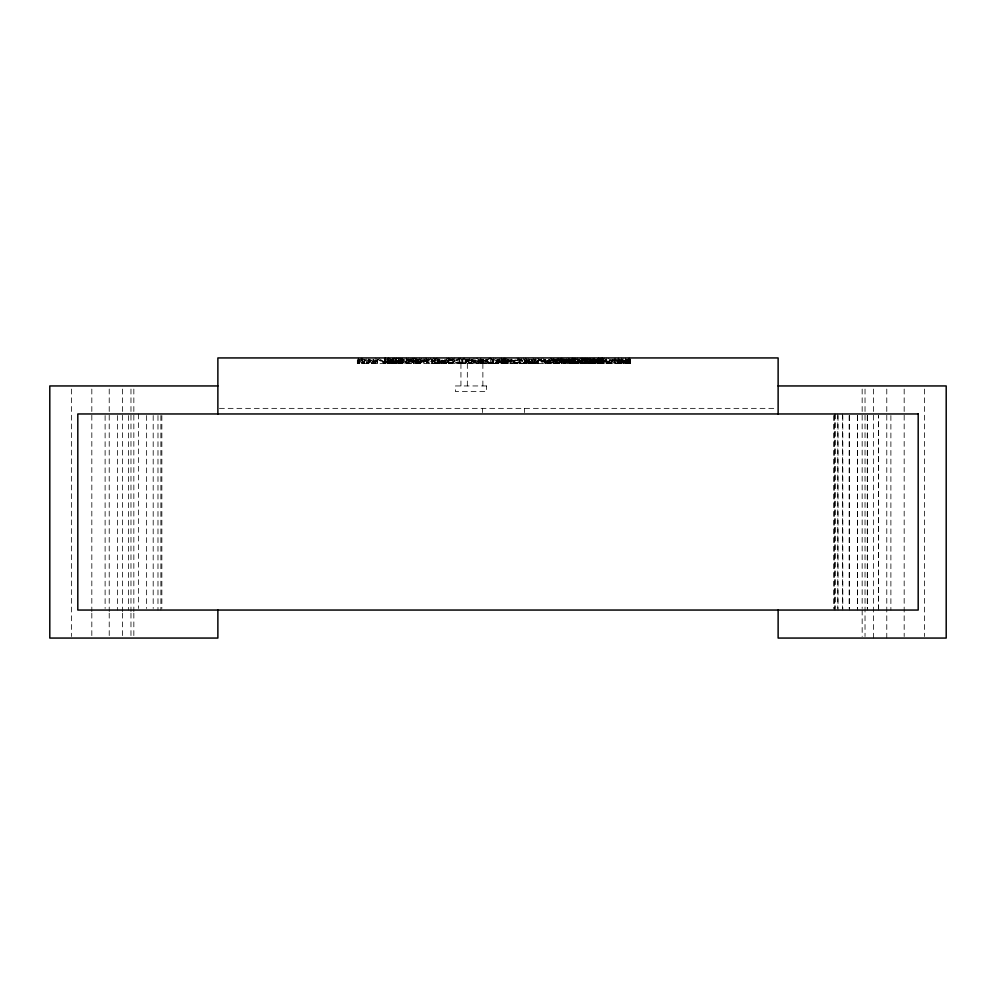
<?xml version="1.0" encoding="UTF-8"?>
<svg xmlns="http://www.w3.org/2000/svg" width="996" height="996" viewBox="0 0 996 996"><rect width="100%" height="100%" fill="white"/><g stroke="black" fill="none" stroke-linecap="round" stroke-linejoin="round"><path stroke-width="0.75" stroke-dasharray="4.98 3.74" d="M578.464 359.544L584.005 363.54L588.823 357.938L592.931 363.54L592.956 357.938L598.596 363.54L598.608 357.938L601.758 363.54L602.841 357.938L603.14 363.54L602.456 357.938L601.958 363.54L606.639 359.805M375.181 357.938L375.131 363.54L367.524 357.938L367.449 363.54L362.071 357.938L361.585 363.54L358.523 357.938L358.398 363.54L357.601 359.332L357.689 363.54M595.645 360.179L598.608 363.54L598.608 357.938L593.728 363.54L592.508 357.938L588.225 363.54L581.452 357.938L581.452 363.54L572.999 357.938L570.297 363.54L562.068 357.938L556.328 363.54L540.168 359.693M598.608 357.938L601.858 363.54L601.97 357.938L600.015 363.54L598.098 359.332M615.491 359.544L620.944 363.54L621.616 357.938L625.625 363.54L626.521 357.938L629.173 363.54L629.397 357.938L630.356 363.54L357.34 363.54L357.34 359.332M601.758 363.54L602.007 357.938L602.792 363.54L603.14 357.938L603.14 363.54L601.958 357.938L601.248 363.54L598.87 357.938L594.226 363.54L587.503 357.938L582.934 363.54L574.244 357.938L570.048 363.54L558.432 359.805M359.568 363.54L359.768 359.332M376.401 358.635L384.966 363.54L384.282 357.938L384.282 363.54L384.581 357.938L385.577 363.54L388.838 357.938L393.744 363.54L394.976 357.938L399.284 363.54L406.107 357.938L414.685 363.54L417.473 357.938L425.628 363.54L431.442 357.938M384.282 363.54L384.68 357.938L385.464 363.54L388.477 357.938L388.863 363.54L393.706 357.938L395.014 363.54L399.296 357.938L406.169 363.54L414.597 357.938L417.349 363.54L425.529 357.938L431.33 363.54L447.416 359.693M380.945 359.805L384.966 363.54L385.514 357.938L387.382 363.54L389.175 357.938L392.499 363.54L393.794 359.332M602.667 363.54L603.016 359.332M602.605 359.332L602.144 363.54L601.136 359.332L600.127 363.54L598.409 357.938L595.471 363.54L594.301 357.938L588.91 363.54L588.91 359.332M624.865 360.179L627.741 363.54L628.314 359.332L629.223 363.54L630.07 359.332L629.733 363.54L629.173 357.938L627.891 363.54L625.625 357.938L623.235 363.54L620.284 357.938L617.084 363.54L615.167 357.938L609.017 363.54L609.017 359.332M612.689 360.179L615.852 363.54L618.242 357.938L620.296 363.54L624.019 357.938L625.625 363.54L628.339 357.938L629.173 363.54L629.846 357.938L630.356 363.54L628.962 359.332M630.182 359.332L629.646 363.54L628.7 359.332M364.872 359.332L364.337 363.54L361.648 360.179M601.758 359.332L602.381 363.54L602.941 359.332L603.414 363.54L603.414 359.332M601.958 357.938L602.356 363.54L602.941 359.332M413.564 360.042L406.629 363.54L401.662 357.938L396.607 363.54L394.926 357.938L389.623 363.54L389.013 357.938L385.838 363.54L385.464 357.938L384.68 363.54L380.596 359.805M619.5 360.179L621.678 363.54L622.276 359.332M629.447 359.332L628.613 363.54L628.04 359.332L627.517 363.54L624.492 360.179M535.014 359.332L534.18 363.54L533.383 359.332M365.171 359.332L364.2 363.54L361.573 360.179M367.761 359.805L372.305 363.54L373.301 359.332M578.327 359.805L582.311 363.54L583.307 359.332M439.024 357.938L437.63 363.54L429.089 358.635M612.938 359.332L611.855 363.54L603.763 359.805M600.439 359.332L599.331 363.54L590.802 359.805M596.965 359.332L595.558 363.54L594.126 359.332M359.344 359.332L357.9 363.54L357.477 359.332M600.314 359.332L598.833 363.54L597.09 359.332M388.44 360.042L394.69 363.54L396.669 357.938L404.588 363.54L408.522 359.805M622.438 359.332L620.944 363.54L616.785 359.805M504.574 357.938L502.245 363.54L490.953 358.56M567.932 357.938L571.293 363.54L575.377 357.938L581.452 363.54L583.868 357.938L589.732 363.54L589.732 359.332M569.027 359.805L564.819 363.54L561.034 357.938L558.519 363.54L554.735 357.938L548.423 363.54L548.423 359.332M583.058 359.332L581.141 363.54L574.244 360.042M358.249 359.332L359.095 363.54L359.668 359.332L358.871 363.54L357.726 359.332L357.34 363.54L358.299 357.938L358.523 363.54L361.187 357.938L362.071 363.54L366.13 357.938L366.765 363.54L370.973 359.805M620.67 360.179L618.989 363.54L617.271 360.179M390.432 359.979L400.006 363.54L401.824 360.179M566.799 360.179L564.981 363.54L559.204 359.544L564.782 363.54L567.695 357.938L572.115 363.54L577.481 357.938L581.427 363.54M374.421 360.179L372.579 363.54L368.694 359.805M621.404 360.179L619.475 363.54L616.611 360.179M599.692 360.179L597.762 363.54L596.865 359.332M464.36 357.938L461.086 363.54L446.382 359.805M419.64 357.938L416.353 363.54L412.195 357.938L406.107 363.54L400.043 357.938L396.495 363.54L387.942 357.938L383.659 363.54L379.974 357.938L373.077 363.54L373.077 359.332M365.432 360.179L363.465 363.54L361.349 360.179M565.18 359.805L572.961 363.54L574.991 360.179M579.062 360.179L577.008 363.54L572.576 359.805M535.313 360.179L538.45 363.54L540.554 360.179M578.128 359.805L583.034 363.54L585.138 360.179M567.396 359.805L578.9 363.54L581.141 360.179M377.036 360.179L374.782 363.54L372.878 359.332M551.062 360.179L548.759 363.54L537.74 359.805M370.699 360.179L368.396 363.54L364.038 359.805M493.854 360.179L491.538 363.54L481.417 359.618M408.522 357.938L404.588 363.54L402.222 360.179M525.851 360.179L523.46 363.54L521.63 360.179M619.051 360.179L616.624 363.54L612.602 359.805M598.608 363.54L601.086 360.179M402.509 360.179L399.882 363.54L391.627 359.805M475.316 360.179L472.664 363.54L466.091 359.544M626.061 360.179L623.396 363.54L622.861 359.332M454.998 360.179L452.271 363.54L434.605 359.805M575.252 360.179L572.488 363.54L569.812 360.179M588.91 363.54L591.749 360.179L594.624 363.54L596.106 357.938L598.409 363.54L601.534 357.938L601.958 363.54L598.783 357.938L597.986 363.54L594.45 357.938L592.458 363.54L589.732 357.938L583.98 363.54L583.98 357.938L574.717 363.54L570.123 357.938L563.138 363.54L552.892 358.56M371.147 360.179L368.271 363.54L366.341 360.179M542.882 357.938L545.136 363.54L548.024 360.179M548.547 360.179L545.472 363.54L544.501 359.332M434.019 357.938L428.766 363.54L422.665 357.938L413.564 363.54L410.975 357.938L406.966 363.54L401.039 357.938L401.039 363.54L394.217 357.938M568.243 360.179L565.081 363.54L562.342 360.179M616.25 359.805L612.64 363.54L612.64 359.332M587.042 359.805L583.32 363.54L581.589 360.179M625.314 359.805L621.566 363.54L620.894 359.332M394.69 363.54L398.649 359.805M598.633 359.805L606.738 363.54L610.735 359.805M448.71 359.332L448.71 363.54L454.736 357.938M384.282 357.938L384.581 363.54L385.34 357.938L385.464 363.54L385.85 357.938L389.013 363.54L389.635 357.938L394.926 363.54L396.483 357.938L400.019 363.54L404.077 359.805M448.013 358.56L458.807 363.54L463.85 357.938L469.701 363.54L477.084 357.938L480.894 363.54L484.118 357.938L490.356 363.54L496.481 357.938L498.486 363.54L501.113 357.938L503.354 363.54L504.86 357.938L505.557 363.54L506.292 357.938L506.292 363.54L505.557 357.938L504.86 363.54L503.354 357.938L501.113 363.54L498.486 357.938L496.481 363.54L490.356 357.938L484.18 363.54L481.018 357.938L477.321 363.54L470.224 357.938L464.646 363.54L459.866 357.938M610.548 359.805L606.365 363.54L602.655 359.805M489.546 357.938L483.197 363.54L468.232 359.805L493.705 363.54L519.29 359.88M561.034 357.938L563.151 363.54L571.281 357.938L574.966 363.54L580.83 357.938L582.423 363.54L586.744 359.805M593.118 359.805L588.773 363.54L583.83 359.805M372.305 363.54L376.725 359.805M436.609 357.938L429.998 363.54L420.935 358.635M573.995 359.805L569.488 363.54L558.544 359.805M448.399 357.938L441.402 363.54L436.908 357.938L430.409 363.54L424.072 360.042M609.017 363.54L613.76 359.805M578.95 359.805L574.119 363.54L571.169 360.179M423.312 359.805L418.395 363.54L408.621 359.979M527.245 359.805L522.265 363.54L499.27 359.892M557.125 359.805L565.23 363.54L570.061 357.938L576.373 363.54L581.826 359.544M451.213 359.544L445.137 363.54L432.538 359.942M571.816 357.938L576.41 363.54L585.063 357.938L590.541 363.54L596.89 357.938L601.385 363.54L604.161 357.938L610.585 363.54L610.585 359.332M530.744 359.544L524.556 363.54L524.556 359.332M522.053 359.544L515.804 363.54L510.425 357.938L506.802 363.54L501.274 357.938M553.552 359.544L547.227 363.54L544.065 360.179M529.685 359.544L523.298 363.54L504.063 359.892M559.03 359.544L552.494 363.54L536.844 359.693M460.613 357.938L451.35 363.54L441.975 359.979M517.771 359.544L511.147 363.54L511.147 359.332M556.079 359.332L556.079 363.54L565.404 357.938L570.048 363.54L570.098 359.332M508.483 359.544L501.822 363.54L497.539 359.805M500.104 358.635L491.862 363.54L491.862 359.332M558.756 358.635L550.39 363.54L548.759 357.938M593.106 360.042L587.105 363.54L585.063 357.938M584.005 363.54L590.043 360.042M605.394 360.042L599.368 363.54L596.915 360.179M541.637 358.635L532.96 363.54L525.539 357.938M417.735 359.332L417.735 363.54L426.612 358.635M566.662 358.635L557.735 363.54L550.987 357.938M525.627 358.635L516.588 363.54L500.864 359.693M428.84 358.635L419.727 363.54L416.465 357.938L412.269 363.54L408.211 359.805M469.851 358.635L460.675 363.54L451.537 357.938M540.23 360.042L533.657 363.54L531.64 359.332M421.557 360.042L414.884 363.54L408.248 360.042M549.518 359.332L549.518 363.54L556.39 360.042M535.773 358.56L525.627 363.54L516.812 357.938M458.596 358.56L448.437 363.54L448.437 357.938M549.518 363.54L559.752 358.56M614.706 359.805L618.665 363.54L626.459 359.805M474.283 358.56L463.763 363.54L458.783 357.938M571.704 359.805L563.736 363.54L563.736 359.332M521.941 358.56L511.085 363.54L499.506 359.805M412.369 358.56L401.313 363.54L398.051 357.938L392.661 363.54L387.17 359.544M556.079 363.54L565.255 359.618M541.127 359.618L531.814 363.54L526.921 359.805M557.586 359.618L548.149 363.54L546.331 360.179M518.43 357.938L525.863 363.54L538.151 358.498M552.68 359.618L542.683 363.54L539.521 357.938M545.696 359.979L536.446 363.54L528.117 358.635M448.71 363.54L458.098 359.979M446.133 359.979L436.696 363.54L430.148 357.938M556.976 363.54L566.413 359.979M428.467 359.805L417.548 363.54L413.751 357.938M449.993 359.805L439.024 363.54L436.734 360.179M488.065 359.805L476.76 363.54L465.73 358.56M417.735 363.54L429.376 359.805M545.895 359.656L533.047 363.54L531.466 359.332L531.403 363.54M451.711 359.805L437.568 363.54L433.932 357.938M541.55 359.805L527.133 363.54L523.298 357.938M486.633 359.693L471.046 363.54L461.92 358.635M469.116 359.805L493.705 363.54L509.591 359.693M478.678 359.805L493.705 363.54L509.703 359.917M515.741 359.917L499.731 363.54L499.731 359.332M483.434 359.892L464.36 363.54L458.011 359.544M481.168 359.656L493.705 363.54L514.932 359.805M438.75 359.693L454.799 363.54L480.246 359.88M219.419 408.36L776.569 408.36M464.261 359.718L487.007 363.54L487.007 359.332M588.337 359.805L599.716 363.54L599.716 359.332M505.993 358.56L517.31 363.54L517.31 359.332M435.426 358.56L446.656 363.54L446.656 357.938M538.413 358.56L549.394 363.54L558.383 357.938L567.222 363.54L572.787 357.938L576.41 363.54M449.769 358.56L460.75 363.54L460.75 359.332M379.601 359.805L387.506 363.54L387.506 359.332M409.829 358.56L420.262 363.54L420.262 359.332M561.209 358.635L570.098 363.54M414.149 360.042L420.262 363.54M604.983 359.544L610.585 363.54M549.966 357.938L556.901 363.54L556.976 359.332M552.705 359.805L556.901 363.54M532.823 357.938L538.898 363.54M585.698 359.805L589.732 363.54M583.457 359.805L587.466 363.54L590.977 357.938L592.495 363.54L597.762 357.938L598.409 363.54L600.439 357.938L601.958 363.54L602.729 357.938L603.14 363.54M448.81 357.938L454.799 363.54M585.536 359.805L589.321 363.54L589.321 359.332M591.126 359.805L594.724 363.54L596.056 359.332L594.189 363.54L591.512 360.179M578.713 360.179L581.141 363.54L586.233 357.938L591.151 363.54L599.99 357.938L604.111 363.54L607.871 357.938L614.694 363.54L614.694 359.332M623.409 360.179L625.837 363.54L627.443 359.332L628.152 363.54L629.211 359.332L629.173 363.54M528.801 360.179L530.831 363.54L532.549 359.332L532.499 363.54M630.356 363.54L630.356 359.332M601.148 359.332L601.646 363.54L602.356 359.332L602.431 363.54M384.381 359.332L384.68 363.54L384.693 359.332M385.464 357.938L385.577 363.54M388.838 357.938L388.938 363.54M924.45 389.063L924.45 636.506M904.181 389.063L904.181 636.506M890.885 415.519L890.885 610.05M886.776 389.063L886.776 638.062M878.559 610.05L878.559 415.519L878.447 608.494M873.417 389.063L873.417 638.062M867.404 415.519L867.404 610.05M867.255 415.519L867.255 608.494M865.026 389.063L865.026 636.506M862.163 389.063L862.163 608.494M862.163 610.05L862.163 636.506M857.618 415.519L857.618 610.05M857.444 415.519L857.444 608.494M849.364 415.519L849.364 610.05M849.165 415.519L849.165 608.494M842.803 415.519L842.803 610.05M842.566 413.963L842.566 608.494M838.022 415.519L838.022 610.05M837.773 413.963L837.773 608.494M835.121 413.963L835.121 610.05M834.872 413.963L834.872 608.494M834.15 415.519L834.15 610.05M833.889 415.519L833.889 608.494M629.385 359.332L629.385 363.54M626.496 359.332L626.496 363.54M625.625 359.332L625.625 363.54M625.5 359.332L625.5 363.54M621.666 359.332L621.666 363.54M620.072 359.332L620.122 363.54M618.665 357.938L618.665 363.54M615.03 359.332L615.03 363.54M611.631 359.332L611.631 363.54M606.738 357.938L606.713 363.54M606.041 359.332L606.041 363.54M602.231 359.332L602.231 363.54M599.517 359.332L599.517 363.54M598.683 359.332L598.683 363.54M596.704 359.332L596.704 363.54M592.321 359.332L592.321 363.54M587.914 359.332L587.914 363.54M586.308 359.332L586.308 363.54M585.934 359.332L585.934 363.54M582.921 357.938L582.921 363.54M582.311 357.938L582.311 363.54M578.925 359.332L578.925 363.54M578.639 359.332L578.639 363.54M577.543 359.332L577.543 363.54M574.929 359.332L574.929 363.54M572.961 357.938L572.961 363.54M572.463 357.938L572.463 363.54M571.131 359.332L571.131 363.54M570.372 359.332L570.372 363.54M563.201 359.332L563.201 363.54M561.62 359.332L561.62 363.54M561.283 359.332L561.283 363.54M559.777 359.332L559.777 363.54M553.876 359.332L553.876 363.54M553.079 359.332L553.079 363.54M550.253 359.332L550.253 363.54M545.111 359.332L545.111 363.54M538.512 359.332L538.512 363.54M535.288 359.332L535.288 363.54M534.591 359.332L534.591 363.54M534.317 359.332L534.317 363.54M529.424 359.332L529.424 363.54M527.892 359.332L527.892 363.54M526.535 359.332L526.535 363.54M525.788 359.332L525.788 363.54M524.506 408.36L524.506 412.568M524.481 359.332L524.481 363.54M520.734 359.332L520.734 363.54M519.663 359.332L519.663 363.54M510.736 359.332L510.736 363.54M508.62 359.332L508.62 363.54M507.176 359.332L507.176 363.54M505.47 359.332L505.47 363.54M505.109 359.332L505.109 363.54M502.98 359.332L502.98 363.54M502.644 359.332L502.644 363.54M501.561 359.332L501.561 363.54M497.851 359.332L497.851 363.54M496.792 359.332L496.792 363.54M493.705 357.938L493.705 363.54M493.331 359.332L493.331 363.54M492.734 359.332L492.734 363.54M490.356 357.938L490.356 363.54M482.873 363.54L482.873 385.95M482.736 359.332L482.736 363.54M482.462 408.36L482.462 412.568M481.641 359.332L481.641 363.54M480.458 359.332L480.458 363.54M474.108 359.332L474.108 363.54M471.531 359.332L471.444 363.54M467.336 363.54L467.336 385.95M465.306 359.332L465.306 363.54M462.044 359.332L462.044 363.54M460.936 363.54L460.936 385.95M459.791 359.332L459.791 363.54M459.144 359.332L459.144 363.54M444.876 359.332L444.876 363.54M439.136 359.332L439.136 363.54M437.294 357.938L437.294 363.54M434.854 359.332L434.854 363.54M432.326 359.332L432.326 363.54M431.393 359.332L431.393 363.54M426.487 357.938L426.487 363.54M424.01 357.938L424.01 363.54M418.046 359.332L418.046 363.54M416.739 359.332L416.739 363.54M416.453 359.332L416.453 363.54M416.017 357.938L416.017 363.54M411.161 359.332L411.161 363.54M408.97 359.332L408.97 363.54M406.53 357.938L406.53 363.54M406.107 357.938L406.169 363.54M402.322 357.938L402.322 363.54M401.936 359.332L401.936 363.54M401.612 359.332L401.612 363.54M399.906 359.332L399.906 363.54M398.661 357.938L398.661 363.54M394.142 359.332L394.142 363.54M393.457 359.332L393.457 363.54M393.071 359.332L393.071 363.54M392.424 357.938L392.424 363.54M388.652 359.332L388.652 363.54M387.905 357.938L387.905 363.54M387.643 359.332L387.643 363.54M385.191 357.938L385.128 363.54M384.966 359.332L385.029 363.54M377.621 359.332L377.621 363.54M376.899 359.332L376.899 363.54M368.831 359.332L368.831 363.54M368.582 359.332L368.582 363.54M362.743 359.332L362.743 363.54M362.444 359.332L362.444 363.54M361.859 359.332L361.859 363.54M358.734 359.332L358.734 363.54M358.622 359.332L358.622 363.54M161.85 415.519L161.85 608.494M160.879 415.519L160.879 610.05M157.978 415.519L157.978 610.05M153.197 415.519L153.197 608.494M146.636 415.519L146.636 608.494M138.382 413.963L138.382 608.494M133.838 389.063L133.838 611.606M133.838 613.163L133.838 636.506M130.974 389.063L130.974 611.606M130.974 613.163L130.974 636.506M128.596 415.519L128.596 610.05M122.583 389.063L122.583 611.606M122.583 613.163L122.583 636.506M117.441 415.519L117.441 610.05M109.224 389.063L109.224 611.606M109.224 613.163L109.224 636.506M105.115 415.519L105.115 608.494M91.819 389.063L91.819 611.606M91.819 613.163L91.819 636.506M71.55 389.063L71.55 636.506M529.175 359.805L525.564 363.54L519.663 359.544L525.216 363.54L529.05 359.805M486.534 385.95L455.446 385.95L455.446 391.553L486.534 391.553L486.534 385.95M594.649 363.54L594.624 359.332L594.587 363.54"/><path stroke-width="1.49" d="M217.875 385.95L49.8 385.95L49.8 638.062L217.875 638.062L217.875 610.05M778.125 385.95L946.2 385.95L946.2 638.062L778.125 638.062L778.125 610.05M778.125 413.963L778.125 357.938L217.875 357.938L217.875 413.963M918.188 413.963L77.812 413.963L77.812 610.05L918.188 610.05L918.188 413.963"/></g></svg>
